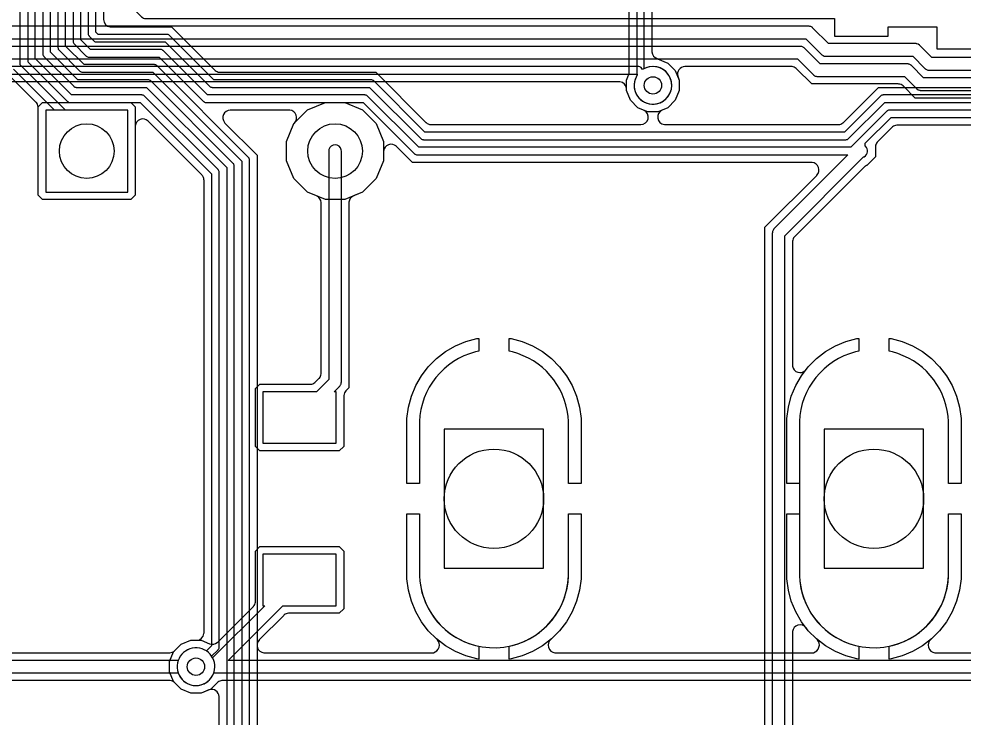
# Model space of a CAD drawing. Header units: millimetres. Extents: x 7.1 to 88.1, y 7.1 to 104.8.
# Drawn here: x 34.24 to 53.26, y 74.16 to 88.24 of the extents above; entities that cross this region are included whole.
import ezdxf

# ---------------------------------------------------------------- set-up
doc = ezdxf.new("R2010")
doc.units = ezdxf.units.MM

msp = doc.modelspace()

# ---------------------------------------------------------------- linework, layer by layer
at = {"layer": '16_copper'}
for points in [[(33.282, 89.46), (35.774, 89.46), (35.774, 89.088), (36.162, 89.088), (36.162, 88.891), (36.162, 88.885), (36.162, 88.879, 0.153128), (36.196, 88.794), (36.206, 88.783), (36.697, 88.292), (36.701, 88.289), (36.705, 88.284, 0.153125), (36.789, 88.248), (36.805, 88.248), (50.657, 88.248), (50.657, 87.897), (51.737, 87.897), (51.737, 88.084), (52.715, 88.084), (52.715, 87.637), (53.731, 87.637)], [(55.778, 87.462), (52.618, 87.462), (52.372, 87.707), (52.368, 87.711), (52.364, 87.715, 0.11143), (52.315, 87.74), (52.308, 87.741), (52.298, 87.744), (52.289, 87.744), (52.283, 87.744), (50.535, 87.744), (50.222, 88.058), (50.217, 88.061), (50.214, 88.065, 0.11143), (50.164, 88.091), (50.157, 88.092), (50.147, 88.094), (50.138, 88.094), (50.132, 88.095), (21.084, 88.095)], [(21.032, 87.841), (50.079, 87.841), (50.393, 87.528), (50.397, 87.524), (50.401, 87.52, 0.11143), (50.45, 87.495), (50.458, 87.494), (50.467, 87.491), (50.476, 87.491), (50.483, 87.49), (52.23, 87.49), (52.475, 87.245), (52.479, 87.242), (52.483, 87.238, 0.11143), (52.533, 87.212), (52.54, 87.211), (52.55, 87.209), (52.559, 87.209), (52.565, 87.208), (55.778, 87.208)], [(55.611, 87.056), (52.449, 87.056), (52.204, 87.301), (52.2, 87.304), (52.196, 87.308, 0.11143), (52.146, 87.334), (52.139, 87.335), (52.129, 87.337), (52.121, 87.337), (52.114, 87.338), (50.367, 87.338), (50.053, 87.652), (50.049, 87.655), (50.045, 87.659, 0.11143), (49.996, 87.685), (49.988, 87.686), (49.979, 87.688), (49.97, 87.688), (49.963, 87.689), (19.291, 87.689)], [(19.238, 87.435), (49.911, 87.435), (50.224, 87.121), (50.229, 87.118), (50.232, 87.114, 0.11143), (50.282, 87.088), (50.289, 87.087), (50.299, 87.085), (50.308, 87.085), (50.314, 87.084), (52.062, 87.084), (52.307, 86.839), (52.311, 86.835), (52.315, 86.831, 0.11143), (52.364, 86.806), (52.372, 86.805), (52.382, 86.803), (52.39, 86.802), (52.397, 86.802), (55.559, 86.802)], [(9.938, 87.13), (46.666, 87.13), (46.684, 87.113), (46.66, 87.072, 1), (47.34, 86.737), (47.359, 86.782, 0.668177), (46.832, 87.244), (46.791, 87.221, 0.311188), (46.714, 87.281), (46.707, 87.281), (46.698, 87.282), (9.906, 87.282)], [(53.52, 86.649), (52.281, 86.649), (52.043, 86.887), (52.039, 86.891), (52.035, 86.895, 0.153125), (51.951, 86.931), (51.935, 86.932), (50.198, 86.932), (49.892, 87.238), (49.888, 87.241), (49.884, 87.246, 0.153125), (49.8, 87.282), (49.785, 87.282), (47.646, 87.282), (47.643, 87.282), (47.64, 87.282, 0.490278), (47.5, 87.086), (47.505, 87.072), (47.531, 87.01), (47.531, 86.799), (47.45, 86.604), (47.301, 86.454), (47.106, 86.374), (46.894, 86.374), (46.699, 86.454), (46.55, 86.604), (46.469, 86.799), (46.469, 86.825, 0.384459), (46.333, 86.977), (46.317, 86.978), (10.064, 86.978)], [(33.643, 75.479), (37.266, 75.479), (37.272, 75.48), (37.277, 75.48, 0.153128), (37.362, 75.514), (37.374, 75.524), (37.499, 75.65), (37.694, 75.731), (37.906, 75.731), (38.073, 75.661), (38.077, 75.66), (38.082, 75.658, 0.258803), (38.227, 75.684), (38.239, 75.694), (38.952, 76.407), (38.956, 76.412), (38.96, 76.416, 0.153125), (38.996, 76.499), (38.997, 76.515), (38.997, 77.528), (39.086, 77.617), (40.686, 77.617), (40.775, 77.528), (40.775, 76.365), (40.686, 76.275), (39.673, 76.275), (39.668, 76.275), (39.662, 76.275, 0.153128), (39.577, 76.241), (39.566, 76.231), (39.074, 75.74), (39.073, 75.738), (39.072, 75.737, 0.622974), (39.167, 75.48), (39.182, 75.479), (42.557, 75.479), (42.569, 75.481), (42.581, 75.481, 0.547411), (42.662, 75.743), (42.658, 75.746, 0.006205), (42.655, 75.748), (42.65, 75.753), (42.641, 75.76), (42.478, 75.922), (42.338, 76.105), (42.224, 76.304), (42.136, 76.516), (42.076, 76.738), (42.046, 76.966), (42.046, 78.276), (42.3, 78.276), (42.3, 77.028), (42.308, 76.921, 0.931034), (45.3, 77.028), (45.3, 78.276), (45.554, 78.276), (45.554, 76.966), (45.524, 76.738), (45.464, 76.516), (45.376, 76.304), (45.262, 76.105), (45.122, 75.922), (44.959, 75.76), (44.95, 75.753, 0.678475), (45.027, 75.48), (45.032, 75.48, 0.006502), (45.036, 75.48), (45.043, 75.479), (50.207, 75.479), (50.219, 75.481), (50.231, 75.481, 0.547411), (50.312, 75.743), (50.308, 75.746, 0.006205), (50.305, 75.748), (50.3, 75.753), (50.291, 75.76), (50.128, 75.922), (49.988, 76.105), (49.874, 76.304), (49.786, 76.516), (49.726, 76.738), (49.696, 76.966), (49.696, 78.276), (49.95, 78.276), (49.95, 77.028), (49.958, 76.921, 0.931034), (52.95, 77.028), (52.95, 78.276), (53.204, 78.276), (53.204, 76.966), (53.174, 76.738), (53.114, 76.516), (53.026, 76.304), (52.912, 76.105), (52.772, 75.922), (52.609, 75.76), (52.6, 75.753, 0.678475), (52.677, 75.48), (52.682, 75.48, 0.006502), (52.686, 75.48), (52.693, 75.479), (57.011, 75.479)], [(76.147, 75.327), (57.496, 75.327), (58.597, 76.428), (59.673, 76.428), (59.673, 77.465), (58.199, 77.465), (58.199, 76.428), (58.238, 76.428), (57.137, 75.327), (38.446, 75.327), (39.547, 76.428), (40.623, 76.428), (40.623, 77.465), (39.149, 77.465), (39.149, 76.428), (39.188, 76.428), (38.135, 75.375), (38.115, 75.411, 0.577351), (37.46, 75.368), (37.443, 75.327), (22.635, 75.327)], [(22.582, 75.073), (37.443, 75.073), (37.46, 75.032, 0.621842), (38.14, 75.032), (38.157, 75.073), (76.2, 75.073)], [(76.316, 74.921), (38.334, 74.921), (38.328, 74.92), (38.323, 74.92, 0.153128), (38.238, 74.886), (38.226, 74.876), (38.101, 74.75), (37.906, 74.669), (37.694, 74.669), (37.499, 74.75), (37.374, 74.876), (37.369, 74.88), (37.365, 74.884, 0.153125), (37.282, 74.92), (37.266, 74.921), (22.466, 74.921)]]:
    msp.add_lwpolyline(points, format="xyb", dxfattribs=at)
for points in [[(34.712, 84.604), (34.623, 84.693), (34.623, 86.469), (34.712, 86.559), (36.488, 86.559), (36.577, 86.469), (36.577, 84.693), (36.488, 84.604)], [(36.425, 86.406), (34.775, 86.406), (34.775, 84.756), (36.425, 84.756)]]:
    msp.add_lwpolyline(points, close=True, dxfattribs=at)
for points in [[(39.086, 79.545), (38.997, 79.635), (38.997, 80.798), (39.086, 80.887), (40.099, 80.887), (40.104, 80.888), (40.11, 80.888, 0.153128), (40.195, 80.921), (40.206, 80.932), (40.276, 81.001), (40.28, 81.006), (40.284, 81.01, 0.153125), (40.32, 81.094), (40.321, 81.109), (40.321, 84.537), (40.32, 84.542), (40.32, 84.547, 0.258801), (40.241, 84.671), (40.227, 84.678), (40.046, 84.753), (39.771, 85.028), (39.623, 85.387), (39.623, 85.776), (39.771, 86.135), (40.046, 86.41), (40.406, 86.559), (40.794, 86.559), (41.154, 86.41), (41.429, 86.135), (41.577, 85.776), (41.577, 85.387), (41.429, 85.028), (41.154, 84.753), (40.973, 84.678), (40.969, 84.676), (40.965, 84.674, 0.258803), (40.88, 84.553), (40.879, 84.537), (40.879, 80.815), (40.82, 80.755, 0.172365), (40.776, 80.663), (40.775, 80.647), (40.775, 79.635), (40.686, 79.545)], [(40.623, 80.735), (40.584, 80.735), (40.69, 80.841), (40.693, 80.845), (40.697, 80.848, 0.11143), (40.723, 80.898), (40.724, 80.905), (40.726, 80.915), (40.726, 80.924), (40.727, 80.93), (40.727, 85.581), (40.724, 85.609, 0.785533), (40.477, 85.613), (40.473, 85.581), (40.473, 80.983), (40.225, 80.735), (39.149, 80.735), (39.149, 79.698), (40.623, 79.698)], [(42.046, 78.886), (42.046, 80.196), (42.076, 80.424), (42.136, 80.646), (42.224, 80.859), (42.338, 81.058), (42.478, 81.24), (42.641, 81.403), (42.823, 81.543), (43.023, 81.658), (43.235, 81.746), (43.457, 81.805), (43.495, 81.81), (43.495, 81.55), (43.429, 81.536, 0.332832), (42.3, 80.135), (42.3, 78.886)], [(45.3, 78.886), (45.3, 80.135), (45.292, 80.242, 0.31312), (44.171, 81.536), (44.105, 81.55), (44.105, 81.81), (44.143, 81.805), (44.365, 81.746), (44.577, 81.658), (44.777, 81.543), (44.959, 81.403), (45.122, 81.24), (45.262, 81.058), (45.376, 80.859), (45.464, 80.646), (45.524, 80.424), (45.554, 80.196), (45.554, 78.886)], [(49.696, 78.886), (49.696, 80.196), (49.726, 80.424), (49.786, 80.646), (49.874, 80.859), (49.988, 81.058), (50.128, 81.24), (50.291, 81.403), (50.473, 81.543), (50.673, 81.658), (50.885, 81.746), (51.107, 81.805), (51.145, 81.81), (51.145, 81.55), (51.079, 81.536, 0.332832), (49.95, 80.135), (49.95, 78.886)], [(52.95, 78.886), (52.95, 80.135), (52.942, 80.242, 0.31312), (51.821, 81.536), (51.755, 81.55), (51.755, 81.81), (51.793, 81.805), (52.015, 81.746), (52.227, 81.658), (52.427, 81.543), (52.609, 81.403), (52.772, 81.24), (52.912, 81.058), (53.026, 80.859), (53.114, 80.646), (53.174, 80.424), (53.204, 80.196), (53.204, 78.886)]]:
    msp.add_lwpolyline(points, format="xyb", close=True, dxfattribs=at)
at = {"layer": '1_copper'}
for points in [[(34.412, 90.369), (34.412, 87.412), (34.413, 87.404), (34.414, 87.395, 0.087654), (34.424, 87.371), (34.429, 87.365), (34.434, 87.358), (35.211, 86.581), (35.218, 86.576), (35.225, 86.57, 0.087651), (35.249, 86.56), (35.256, 86.56), (35.265, 86.559), (36.678, 86.559), (38.114, 85.122), (38.114, 75.622), (38.009, 75.516), (37.968, 75.54, 1), (37.632, 74.86), (37.678, 74.841, 0.09849), (37.825, 74.822), (37.874, 74.828, 0.532534), (38.116, 75.409), (38.244, 75.537), (38.249, 75.543), (38.255, 75.55, 0.087651), (38.265, 75.574), (38.265, 75.582), (38.267, 75.59), (38.267, 85.154), (38.265, 85.162), (38.265, 85.171, 0.087654), (38.254, 85.195), (38.25, 85.201), (38.244, 85.208), (36.763, 86.689), (36.756, 86.694), (36.75, 86.699, 0.087651), (36.725, 86.709), (36.718, 86.71), (36.709, 86.711), (35.297, 86.711), (34.564, 87.444), (34.564, 90.337)], [(34.717, 90.243), (34.717, 87.538), (34.718, 87.53), (34.719, 87.521, 0.087654), (34.729, 87.497), (34.734, 87.491), (34.739, 87.484), (35.338, 86.886), (35.344, 86.881), (35.351, 86.875, 0.087651), (35.375, 86.865), (35.383, 86.865), (35.391, 86.863), (36.804, 86.863), (38.419, 85.248), (38.419, 73.427)], [(38.571, 73.395), (38.571, 85.28), (38.57, 85.288), (38.57, 85.297, 0.087654), (38.559, 85.321), (38.554, 85.327), (38.549, 85.334), (36.889, 86.994), (36.883, 86.999), (36.876, 87.004, 0.087651), (36.852, 87.014), (36.844, 87.015), (36.836, 87.016), (35.423, 87.016), (34.869, 87.57), (34.869, 90.211)], [(35.021, 90.116), (35.021, 87.664), (35.023, 87.656), (35.023, 87.648, 0.087654), (35.034, 87.623), (35.039, 87.618), (35.044, 87.611), (35.464, 87.191), (35.471, 87.185), (35.477, 87.18, 0.087651), (35.502, 87.17), (35.509, 87.169), (35.518, 87.168), (36.93, 87.168), (38.724, 85.375), (38.724, 73.4)], [(38.876, 73.432), (38.876, 85.406), (38.875, 85.415), (38.874, 85.423, 0.087654), (38.864, 85.448), (38.859, 85.453), (38.854, 85.46), (37.016, 87.298), (37.009, 87.303), (37.002, 87.309, 0.087651), (36.978, 87.319), (36.971, 87.319), (36.962, 87.321), (35.549, 87.321), (35.174, 87.696), (35.174, 90.085)], [(35.326, 89.99), (35.326, 87.791), (35.327, 87.782), (35.328, 87.774, 0.087654), (35.338, 87.749), (35.343, 87.744), (35.349, 87.737), (35.59, 87.495), (35.597, 87.49), (35.603, 87.485, 0.087651), (35.628, 87.475), (35.635, 87.474), (35.644, 87.473), (37.057, 87.473), (37.949, 86.581), (37.955, 86.576), (37.962, 86.57, 0.087651), (37.986, 86.56), (37.994, 86.56), (38.003, 86.559), (41.168, 86.559), (42.2, 85.527), (42.207, 85.522), (42.213, 85.517, 0.087651), (42.238, 85.507), (42.245, 85.506), (42.254, 85.505), (50.925, 85.505), (49.44, 84.02), (49.437, 84.016), (49.433, 84.012, 0.11143), (49.407, 83.962), (49.406, 83.955), (49.404, 83.945), (49.404, 83.936), (49.403, 83.93), (49.403, 20.955)], [(55.475, 86.406), (51.761, 86.406), (51.753, 86.405), (51.744, 86.404, 0.087654), (51.72, 86.394), (51.714, 86.389), (51.707, 86.384), (50.981, 85.657), (42.285, 85.657), (41.254, 86.689), (41.247, 86.694), (41.241, 86.699, 0.087651), (41.216, 86.709), (41.209, 86.71), (41.2, 86.711), (38.034, 86.711), (37.142, 87.603), (37.135, 87.608), (37.129, 87.614, 0.087651), (37.104, 87.624), (37.097, 87.624), (37.088, 87.625), (35.675, 87.625), (35.479, 87.822), (35.479, 89.959)], [(35.631, 89.864), (35.631, 87.947), (35.632, 87.938), (35.633, 87.93, 0.087654), (35.643, 87.905), (35.648, 87.9), (35.653, 87.893), (35.746, 87.8), (35.753, 87.795), (35.759, 87.79, 0.087651), (35.784, 87.78), (35.791, 87.779), (35.8, 87.778), (37.183, 87.778), (38.075, 86.886), (38.082, 86.881), (38.088, 86.875, 0.087651), (38.113, 86.865), (38.12, 86.865), (38.129, 86.863), (41.295, 86.863), (42.326, 85.832), (42.333, 85.827), (42.339, 85.822, 0.087651), (42.364, 85.812), (42.371, 85.811), (42.38, 85.81), (50.886, 85.81), (50.894, 85.811), (50.903, 85.812, 0.087654), (50.927, 85.822), (50.933, 85.827), (50.94, 85.832), (51.666, 86.559), (72.134, 86.559)], [(72.165, 86.711), (51.635, 86.711), (51.626, 86.71), (51.618, 86.709, 0.087654), (51.594, 86.699), (51.588, 86.694), (51.581, 86.689), (50.854, 85.962), (42.411, 85.962), (41.38, 86.994), (41.373, 86.999), (41.367, 87.004, 0.087651), (41.342, 87.014), (41.335, 87.015), (41.326, 87.016), (38.16, 87.016), (37.268, 87.908), (37.261, 87.913), (37.255, 87.919, 0.087651), (37.23, 87.929), (37.223, 87.929), (37.214, 87.93), (35.832, 87.93), (35.783, 87.978), (35.783, 89.832)], [(35.936, 88.967), (35.936, 88.235), (35.936, 88.231), (35.936, 88.227, 0.370187), (36.073, 88.083), (36.088, 88.083), (37.309, 88.083), (38.179, 87.213), (38.183, 87.209), (38.187, 87.205, 0.153125), (38.271, 87.169), (38.287, 87.168), (41.421, 87.168), (42.43, 86.159), (42.434, 86.156), (42.438, 86.152, 0.153125), (42.522, 86.115), (42.538, 86.115), (46.753, 86.115), (46.754, 86.115), (46.755, 86.115, 0.773611), (46.826, 86.401), (46.812, 86.408), (46.699, 86.454), (46.55, 86.604), (46.469, 86.799), (46.469, 87.01), (46.51, 87.107), (46.512, 87.114), (46.514, 87.12, 0.050692), (46.521, 87.15), (46.521, 87.166), (46.521, 88.715)], [(46.674, 88.926), (46.674, 87.154), (46.675, 87.146), (46.676, 87.137, 0.071781), (46.684, 87.117), (46.685, 87.115), (46.685, 87.115), (46.685, 87.115), (46.66, 87.072, 0.577348), (47.025, 86.526), (47.074, 86.532, 1), (46.926, 87.276), (46.878, 87.263), (46.832, 87.244), (46.826, 87.241), (46.826, 88.926)], [(46.979, 88.715), (46.979, 87.587), (46.979, 87.583), (46.979, 87.58, 0.305783), (47.085, 87.442), (47.092, 87.44), (47.301, 87.354), (47.45, 87.205), (47.531, 87.01), (47.531, 86.799), (47.45, 86.604), (47.301, 86.454), (47.188, 86.408), (47.187, 86.407), (47.186, 86.407, 0.773607), (47.231, 86.115), (47.247, 86.115), (50.728, 86.115), (50.734, 86.115), (50.74, 86.115, 0.153128), (50.824, 86.149), (50.836, 86.159), (51.54, 86.863), (55.528, 86.863)], [(38.267, 73.553), (38.267, 74.591), (38.266, 74.594), (38.266, 74.597, 0.490285), (38.071, 74.737), (38.056, 74.732), (37.906, 74.669), (37.694, 74.669), (37.499, 74.75), (37.35, 74.899), (37.269, 75.094), (37.269, 75.306), (37.35, 75.501), (37.499, 75.65), (37.694, 75.731), (37.809, 75.731), (37.813, 75.731), (37.817, 75.731, 0.370187), (37.961, 75.867), (37.962, 75.883), (37.962, 84.996), (37.961, 85.002), (37.961, 85.007, 0.153128), (37.928, 85.092), (37.917, 85.104), (36.838, 86.183), (36.836, 86.185), (36.835, 86.186, 0.622974), (36.578, 86.091), (36.577, 86.076), (36.577, 84.693), (36.488, 84.604), (34.712, 84.604), (34.623, 84.693), (34.623, 86.46), (34.622, 86.466), (34.622, 86.471, 0.153128), (34.588, 86.556), (34.578, 86.568), (33.955, 87.191)], [(49.251, 60.86), (49.251, 84.046), (50.297, 85.092), (50.299, 85.094), (50.3, 85.095, 0.622974), (50.205, 85.352), (50.19, 85.353), (42.159, 85.353), (41.838, 85.674), (41.836, 85.675), (41.835, 85.677, 0.622974), (41.578, 85.582), (41.577, 85.566), (41.577, 85.387), (41.429, 85.028), (41.154, 84.753), (40.794, 84.604), (40.406, 84.604), (40.046, 84.753), (39.771, 85.028), (39.623, 85.387), (39.623, 85.776), (39.771, 86.135), (39.783, 86.146, 0.631693), (39.69, 86.405), (39.675, 86.406), (38.491, 86.406), (38.489, 86.406), (38.487, 86.406, 0.622974), (38.373, 86.158), (38.383, 86.146), (39.029, 85.501), (39.029, 73.558)], [(49.657, 20.955), (49.657, 83.877), (51.242, 85.462), (51.255, 85.467, 0.47387), (51.282, 85.678), (51.276, 85.682), (51.276, 85.737), (51.793, 86.254), (53.825, 86.254)], [(53.52, 86.101), (51.919, 86.101), (51.913, 86.101), (51.908, 86.101, 0.153128), (51.823, 86.067), (51.811, 86.057), (51.524, 85.77), (51.52, 85.765), (51.516, 85.761, 0.153125), (51.48, 85.678), (51.479, 85.662), (51.479, 85.466), (51.305, 85.291), (51.3, 85.29, 0.069505), (51.264, 85.268), (51.252, 85.257), (49.854, 83.859), (49.85, 83.854), (49.846, 83.851, 0.153125), (49.81, 83.767), (49.809, 83.751), (49.809, 81.273), (49.811, 81.262), (49.811, 81.25, 0.622973), (50.073, 81.169), (50.076, 81.173, 0.006426), (50.079, 81.176), (50.083, 81.181), (50.128, 81.24), (50.291, 81.403), (50.473, 81.543), (50.673, 81.658), (50.885, 81.746), (51.107, 81.805), (51.145, 81.81), (51.145, 81.55), (51.079, 81.536, 0.332832), (49.95, 80.135), (49.95, 77.028), (49.958, 76.921, 0.31312), (51.079, 75.627), (51.145, 75.612), (51.145, 75.352), (51.107, 75.357), (50.885, 75.417), (50.673, 75.505), (50.473, 75.62), (50.291, 75.76), (50.128, 75.922), (50.083, 75.982, 0.678465), (49.81, 75.905), (49.81, 75.9, 0.006496), (49.81, 75.896), (49.809, 75.889), (49.809, 60.86)]]:
    msp.add_lwpolyline(points, format="xyb", dxfattribs=at)
msp.add_lwpolyline([(34.129, 87.232), (34.955, 86.406), (34.775, 86.406), (34.775, 84.756), (36.425, 84.756), (36.425, 86.406), (35.17, 86.406), (34.259, 87.317), (34.259, 89.049)], dxfattribs=at)
for points in [[(42.046, 78.886), (42.046, 80.196), (42.076, 80.424), (42.136, 80.646), (42.224, 80.859), (42.338, 81.058), (42.478, 81.24), (42.641, 81.403), (42.823, 81.543), (43.023, 81.658), (43.235, 81.746), (43.457, 81.805), (43.495, 81.81), (43.495, 81.55), (43.429, 81.536, 0.332832), (42.3, 80.135), (42.3, 78.886)], [(45.3, 78.886), (45.3, 80.135), (45.292, 80.242, 0.31312), (44.171, 81.536), (44.105, 81.55), (44.105, 81.81), (44.143, 81.805), (44.365, 81.746), (44.577, 81.658), (44.777, 81.543), (44.959, 81.403), (45.122, 81.24), (45.262, 81.058), (45.376, 80.859), (45.464, 80.646), (45.524, 80.424), (45.554, 80.196), (45.554, 78.886)], [(52.95, 78.886), (52.95, 80.135), (52.942, 80.242, 0.31312), (51.821, 81.536), (51.755, 81.55), (51.755, 81.81), (51.793, 81.805), (52.015, 81.746), (52.227, 81.658), (52.427, 81.543), (52.609, 81.403), (52.772, 81.24), (52.912, 81.058), (53.026, 80.859), (53.114, 80.646), (53.174, 80.424), (53.204, 80.196), (53.204, 78.886)], [(43.457, 75.357), (43.235, 75.417), (43.023, 75.505), (42.823, 75.62), (42.641, 75.76), (42.478, 75.922), (42.338, 76.105), (42.224, 76.304), (42.136, 76.516), (42.076, 76.738), (42.046, 76.966), (42.046, 78.276), (42.3, 78.276), (42.3, 77.028), (42.308, 76.921, 0.31312), (43.429, 75.627), (43.495, 75.612), (43.495, 75.352)], [(44.105, 75.612), (44.171, 75.627, 0.332832), (45.3, 77.028), (45.3, 78.276), (45.554, 78.276), (45.554, 76.966), (45.524, 76.738), (45.464, 76.516), (45.376, 76.304), (45.262, 76.105), (45.122, 75.922), (44.959, 75.76), (44.777, 75.62), (44.577, 75.505), (44.365, 75.417), (44.143, 75.357), (44.105, 75.352)], [(51.755, 75.612), (51.821, 75.627, 0.332832), (52.95, 77.028), (52.95, 78.276), (53.204, 78.276), (53.204, 76.966), (53.174, 76.738), (53.114, 76.516), (53.026, 76.304), (52.912, 76.105), (52.772, 75.922), (52.609, 75.76), (52.427, 75.62), (52.227, 75.505), (52.015, 75.417), (51.793, 75.357), (51.755, 75.352)]]:
    msp.add_lwpolyline(points, format="xyb", close=True, dxfattribs=at)
at = {"layer": 'drills_PTH'}
for centre, radius in [((35.6, 85.581), 0.55), ((40.6, 85.581), 0.55), ((43.8, 78.581), 1), ((51.45, 78.581), 1)]:
    msp.add_circle(centre, radius, dxfattribs=at)
at = {"layer": 'drills_via_1_16'}
for centre in [(47, 86.904), (37.8, 75.2)]:
    msp.add_circle(centre, 0.175, dxfattribs=at)
at = {"layer": 'holes'}
for points in [[(42.8, 77.181), (44.8, 77.181), (44.8, 79.981), (42.8, 79.981), (42.8, 77.181)], [(50.45, 77.181), (52.45, 77.181), (52.45, 79.981), (50.45, 79.981), (50.45, 77.181)]]:
    msp.add_lwpolyline(points, close=True, dxfattribs=at)

doc.saveas('drawing.dxf')
